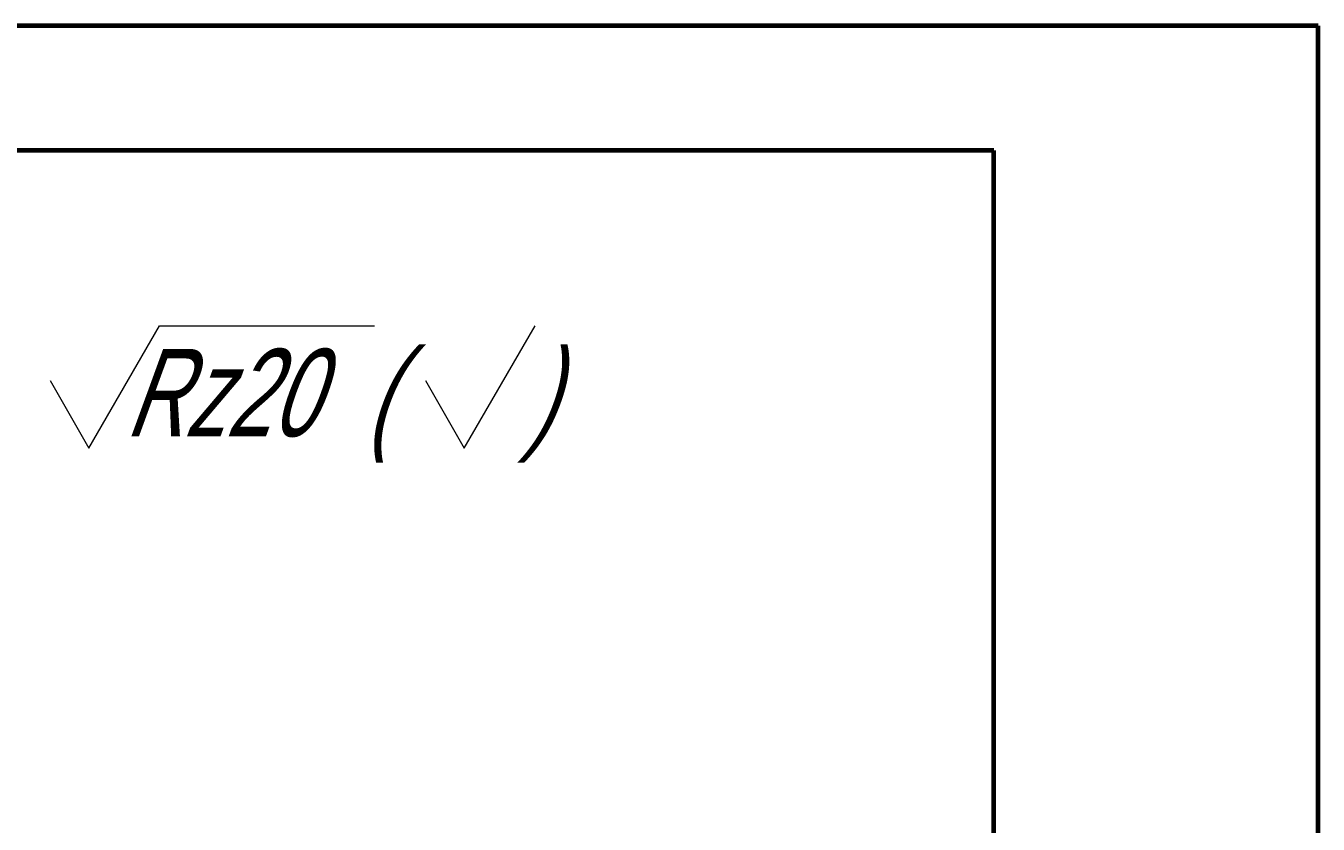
# Model space of a CAD drawing. Extents: x 8 to 849, y 720 to 1314.
# Drawn here: x 797.2 to 849, y 1282 to 1314 of the extents above; entities that cross this region are included whole.
import ezdxf

# ---------------------------------------------------------------- set-up
doc = ezdxf.new("R2010")
doc.units = 0
doc.header["$MEASUREMENT"] = 0
doc.linetypes.add('K5LT_BASIC', pattern=[0])
doc.linetypes.add('K5LT_THIN', pattern=[0])
doc.layers.add('0 VIEW0', color=7, linetype='Continuous')
doc.styles.add('K5_TEXTSTYLE', font='win_eskd.shx', dxfattribs={"width": 0.7, "oblique": 15, "bigfont": 'b_eskd.shx'})

# ---------------------------------------------------------------- blocks, each defined once
blk = doc.blocks.new('*U')
at = {"layer": '0 VIEW0', "color": 5, "linetype": 'K5LT_BASIC', "lineweight": 60}
for p, q in [((849, 1314), (8, 1314)), ((849, 720), (849, 1314)), ((836, 1309), (20, 1309)), ((836, 725), (836, 1309))]:
    blk.add_line(p, q, dxfattribs=at)

msp = doc.modelspace()

# ---------------------------------------------------------------- linework, layer by layer
at = {"layer": '0 VIEW0', "color": 7, "linetype": 'K5LT_THIN', "lineweight": 18}
for p, q in [((799.741, 1297.075), (802.583, 1301.976)), ((802.583, 1301.976), (811.196, 1301.976)), ((814.79, 1297.075), (817.632, 1301.975)), ((798.191, 1299.795), (799.741, 1297.075)), ((813.239, 1299.795), (814.79, 1297.075))]:
    msp.add_line(p, q, dxfattribs=at)

# ---------------------------------------------------------------- block references
at = {"layer": '0 VIEW0'}
msp.add_blockref('*U', (0, 0), dxfattribs=at)
msp.add_blockref('*U', (0, 0), dxfattribs=at)
msp.add_blockref('*U', (0, 0), dxfattribs=at)
msp.add_blockref('*U', (0, 0), dxfattribs=at)

# ---------------------------------------------------------------- texts
at = {"layer": '0 VIEW0', "color": 7, "style": 'K5_TEXTSTYLE', "oblique": 20, "width": 0.7}
for s, p in [('(', (810.846, 1297.555)), (')', (817.282, 1297.555)), ('Rz20', (801.183, 1297.555))]:
    msp.add_text(s, height=3.5, dxfattribs=at).set_placement(p)

doc.saveas('drawing.dxf')
